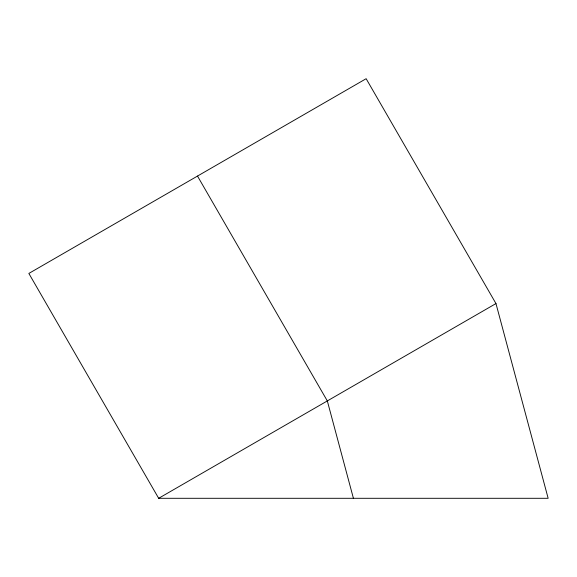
<?xml version="1.0" encoding="UTF-8"?>
<svg xmlns="http://www.w3.org/2000/svg" width="577" height="577" viewBox="0 0 577 577"><rect width="100%" height="100%" fill="white"/><g stroke="black" fill="none" stroke-linecap="round" stroke-linejoin="round"><path stroke-width="0.87" d="M158.675 498.297L495.968 303.56L366.143 78.703L28.85 273.44L158.675 498.297L548.15 498.297L495.968 303.56M197.5 176.072L327.325 400.928L353.412 498.297"/></g></svg>
